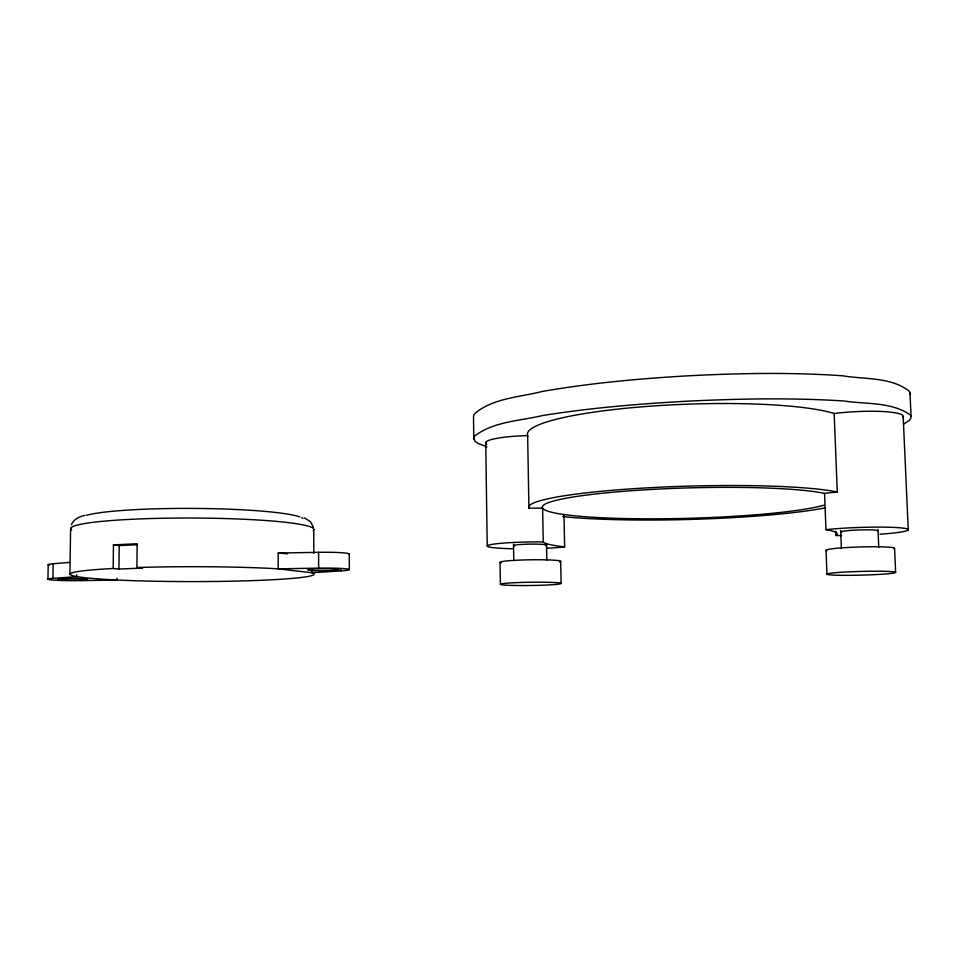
<?xml version="1.0" encoding="UTF-8"?>
<svg xmlns="http://www.w3.org/2000/svg" width="959" height="959" viewBox="0 0 959 959"><rect width="100%" height="100%" fill="white"/><g stroke="black" fill="none" stroke-linecap="round" stroke-linejoin="round"><path stroke-width="1.44" d="M348.8 554.458A26.013 1.942 -0.3 0 0 318.604 552.312L278.206 553.055L278.194 568.831L311.951 572.763L340.913 570.893A26.037 1.678 -0.3 0 0 346.631 568.879A26.037 1.678 -0.3 0 0 318.64 568.124L278.194 568.831A121.973 7.432 0 0 0 136.897 567.524L137.161 543.741L113.462 544.88L113.162 568.495A121.973 7.432 0 0 0 150.383 581.142A121.973 7.432 0 0 0 311.951 572.763L311.951 570.881M116.962 578.253L116.95 580.039L81.059 580.639A24.814 1.415 0.2 0 1 52.769 580.051A24.814 1.415 0.2 0 1 52.913 578.373L53.153 563.748L69.444 562.406M136.897 567.524L142.567 568.088L118.94 569.047L119.228 545.587L113.462 544.88M69.887 574.201L70.618 528.373M76.768 574.789L76.732 576.647L52.913 578.373M81.059 580.639L81.071 579.751M47.95 579.2L48.202 564.707M486.932 446.87L477.894 443.394L474.993 441.188L473.782 438.778L474.501 436.177C493.513 421.385 519.886 420.965 542.566 415.547C589.953 407.983 637.831 403.919 685.733 401.27C738.286 398.668 791.007 397.661 843.56 400.946C865.605 404.41 891.822 401.521 910.606 415.223L911.014 417.716L909.432 420.366L903.426 424.262M71.398 524.717C73.531 519.143 79.525 516.625 84.919 515.319M119.228 545.587L136.921 544.736M113.162 568.495L118.94 569.047M304.399 517.884L310.44 521.684L313.521 527.414M909.947 394.221L909.528 391.488C891.331 376.719 864.562 379.5 842.541 375.784C790.096 372.14 737.447 373.183 685.002 375.988C637.172 378.841 589.353 383.252 542.123 391.476C519.43 397.302 492.602 398.093 474.202 414L473.494 416.853L473.782 438.778M909.983 392.83L911.05 416.446M903.186 416.721L908.257 529.919M894.567 548.272L895.622 572.367A34.356 1.858 -1.5 0 1 844.112 575.328A34.356 1.858 -1.5 0 1 844.1 572.103A34.356 1.858 -1.5 0 1 895.622 572.367M878.012 529.452L878.768 547.289M840.683 530.531L841.391 548.464M823.973 505.261A146.811 15.2 -1.6 0 1 598.895 517.608A146.811 15.2 -1.6 0 1 600.034 493.489A146.811 15.2 -1.6 0 1 824.536 493.417A48.465 4.963 -2.3 0 1 837.279 492.003L834.162 413.509A48.19 7.228 -3.1 0 1 883.011 411.543A48.19 7.228 -3.1 0 1 902.922 417.225M835.84 531.202L836.008 535.53A48.585 3.896 -1.9 0 0 841.654 535.554M824.536 493.417L825.951 529.668A147.183 11.928 -1.4 0 1 836.008 535.53M826.035 550.454L826.958 574.237M546.618 548.248A42.963 3.416 -0.9 0 0 564.635 546.846L563.988 514.539A42.867 4.339 -1 0 1 562.981 514.695M560.679 561.363L561.111 583.408M546.522 543.681L546.834 560.116M564.635 546.846A147.183 11.928 -1.4 0 1 543.25 541.907L542.638 508.186A42.867 4.339 -1 0 0 528.912 508.21L527.654 435.638A42.64 6.341 -1.2 0 0 486.728 444.197M513.521 544.185L513.784 560.607M500.059 562.262L500.394 584.247M485.733 442.483L487.22 545.839M349.268 554.134L349.34 569.646M340.901 568.975L340.913 570.893M318.604 552.312L318.64 568.124M313.749 529.596L313.785 553.331M71.673 529.967A121.577 10.993 0.2 0 1 190.026 518.028A121.577 10.993 0.2 0 1 313.161 530.615M86.55 515.331A111.304 10.789 0.3 0 1 195.085 508.426A111.304 10.789 0.3 0 1 299.915 516.937M301.737 517.704A111.304 10.789 0.3 0 1 302.984 518.471M49.568 565.247A24.778 1.63 0.3 0 1 53.153 563.748M278.206 553.055A121.841 8.631 0.1 0 1 287.592 553.822M527.858 436.093A160.093 24.311 -2.1 0 1 649.627 406.232A160.093 24.311 -2.1 0 1 834.63 413.665M825.951 529.668A48.585 3.896 -1.9 0 1 899.854 527.798A48.585 3.896 -1.9 0 1 879.954 534.211M841.594 532.497A18.677 1.498 -1.9 0 1 859.132 529.955A18.677 1.498 -1.9 0 1 877.365 531.262M513.257 548.752A42.963 3.416 -0.9 0 1 489.869 544.796A42.963 3.416 -0.9 0 1 543.25 541.907M514.468 546.115A16.519 1.307 -0.9 0 1 529.44 544.137A16.519 1.307 -0.9 0 1 545.995 545.539M824.716 508.006A160.956 16.675 -1.6 0 1 562.765 516.601M528.912 508.21A160.956 16.675 -1.6 0 1 652.695 487.568A160.956 16.675 -1.6 0 1 837.279 492.003M501.03 562.825A30.328 2.074 -0.9 0 1 530.615 559.792A30.328 2.074 -0.9 0 1 559.565 561.986M826.85 550.85A34.296 2.362 -1.7 0 1 859.72 546.966A34.296 2.362 -1.7 0 1 893.956 548.74M64.601 579.979A14.888 0.839 0.2 0 0 87.677 579.404A14.888 0.839 0.2 0 0 66.183 578.517A14.888 0.839 0.2 0 0 64.601 579.979M315.223 570.677A15.62 1.007 -0.3 0 0 338.947 569.706A15.62 1.007 -0.3 0 0 315.823 568.927A15.62 1.007 -0.3 0 0 315.223 570.677M513.736 585.458A30.376 1.63 -0.8 0 0 561.039 583.563A30.376 1.63 -0.8 0 0 517.464 582.592A30.376 1.63 -0.8 0 0 513.736 585.458"/></g></svg>
